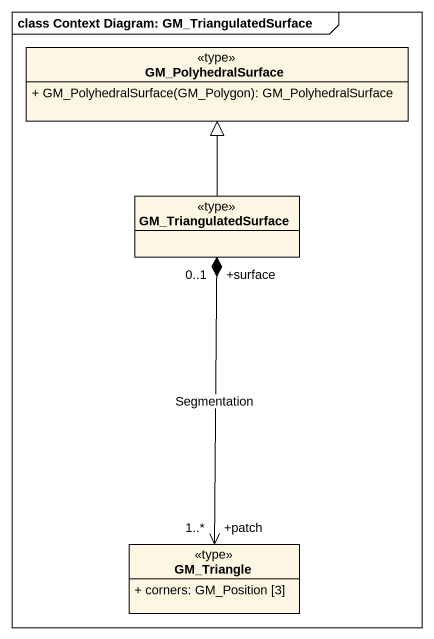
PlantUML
@startuml
mainframe class Context Diagram: GM_TriangulatedSurface
hide circle
hide empty members
skinparam classAttributeIconSize 0
class GM_PolyhedralSurface <<type>> {
  + GM_PolyhedralSurface(GM_Polygon): GM_PolyhedralSurface
}
class GM_TriangulatedSurface <<type>>
class GM_Triangle <<type>> {
  + corners: GM_Position [3]
}
GM_TriangulatedSurface -up-|> GM_PolyhedralSurface
GM_Triangle "+patch\n1..*" <-up-* "+surface\n0..1" GM_TriangulatedSurface : Segmentation
@enduml
